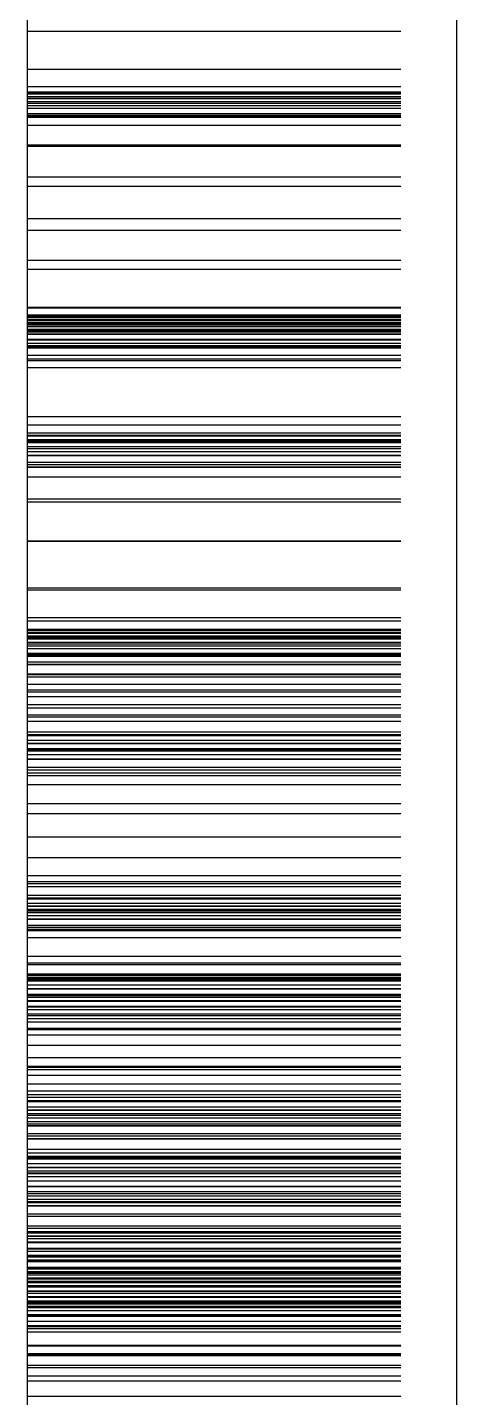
# Model space of a CAD drawing. Extents: x -49 to 4846, y -968 to 1090.
# Drawn here: x 4758.57 to 4768.57, y -882.91 to -850.98 of the extents above; entities that cross this region are included whole.
import ezdxf

# ---------------------------------------------------------------- set-up
doc = ezdxf.new("R2010")
doc.units = 0
doc.linetypes.add('DASHED', pattern=[11.05, 8.7, -2.35])
doc.linetypes.add('DOT', pattern=[2.2, 1.1, -1.1])
doc.layers.get('0').update_dxf_attribs({"linetype": 'CONTINUOUS'})
doc.layers.add('INVISIBLE', color=6, linetype='DOT')

msp = doc.modelspace()

# ---------------------------------------------------------------- linework, layer by layer
at = {"color": 1}
for p, q in [((4768.573243, -638.699746), (4768.573243, -947.0919)), ((4758.573243, -947.0919), (4758.573243, -792.895823))]:
    msp.add_line(p, q, dxfattribs=at)
at = {"layer": 'INVISIBLE', "linetype": 'DASHED'}
for p, q in [((4758.573243, -851.070138), (4768.573243, -851.070138)), ((4758.573243, -851.956715), (4768.573243, -851.956715)), ((4758.573243, -852.36122), (4768.573243, -852.36122)), ((4758.573243, -852.483445), (4768.573243, -852.483445)), ((4758.573243, -852.485101), (4768.573243, -852.485101)), ((4758.573243, -852.51783), (4768.573243, -852.51783)), ((4758.573243, -852.530308), (4768.573243, -852.530308)), ((4758.573243, -852.594375), (4768.573243, -852.594375)), ((4758.573243, -852.635494), (4768.573243, -852.635494)), ((4758.573243, -852.640361), (4768.573243, -852.640361)), ((4758.573243, -852.709308), (4768.573243, -852.709308)), ((4758.573243, -852.746087), (4768.573243, -852.746087)), ((4758.573243, -852.798794), (4768.573243, -852.798794)), ((4758.573243, -852.862665), (4768.573243, -852.862665)), ((4758.573243, -852.867559), (4768.573243, -852.867559)), ((4758.573243, -852.987632), (4768.573243, -852.987632)), ((4758.573243, -853.028687), (4768.573243, -853.028687)), ((4758.573243, -853.061873), (4768.573243, -853.061873)), ((4758.573243, -853.074101), (4768.573243, -853.074101)), ((4758.573243, -853.257375), (4768.573243, -853.257375)), ((4758.573243, -853.720882), (4768.573243, -853.720882)), ((4758.573243, -853.753226), (4768.573243, -853.753226)), ((4758.573243, -854.467415), (4768.573243, -854.467415)), ((4758.573243, -854.681958), (4768.573243, -854.681958)), ((4758.573243, -855.434244), (4768.573243, -855.434244)), ((4758.573243, -855.705829), (4768.573243, -855.705829)), ((4758.573243, -856.40582), (4768.573243, -856.40582)), ((4758.573243, -856.616421), (4768.573243, -856.616421)), ((4758.573243, -857.504615), (4768.573243, -857.504615)), ((4758.573243, -857.519042), (4768.573243, -857.519042)), ((4758.573243, -857.679902), (4768.573243, -857.679902)), ((4758.573243, -857.713918), (4768.573243, -857.713918)), ((4758.573243, -857.719276), (4768.573243, -857.719276)), ((4758.573243, -857.725324), (4768.573243, -857.725324)), ((4758.573243, -857.737308), (4768.573243, -857.737308)), ((4758.573243, -857.778636), (4768.573243, -857.778636)), ((4758.573243, -857.809377), (4768.573243, -857.809377)), ((4758.573243, -857.812872), (4768.573243, -857.812872)), ((4758.573243, -857.859615), (4768.573243, -857.859615)), ((4758.573243, -857.882719), (4768.573243, -857.882719)), ((4758.573243, -857.908072), (4768.573243, -857.908072)), ((4758.573243, -857.913959), (4768.573243, -857.913959)), ((4758.573243, -857.94926), (4768.573243, -857.94926)), ((4758.573243, -857.951862), (4768.573243, -857.951862)), ((4758.573243, -858.011608), (4768.573243, -858.011608)), ((4758.573243, -858.030428), (4768.573243, -858.030428)), ((4758.573243, -858.050402), (4768.573243, -858.050402)), ((4758.573243, -858.074089), (4768.573243, -858.074089)), ((4758.573243, -858.123133), (4768.573243, -858.123133)), ((4758.573243, -858.12975), (4768.573243, -858.12975)), ((4758.573243, -858.248484), (4768.573243, -858.248484)), ((4758.573243, -858.261138), (4768.573243, -858.261138)), ((4758.573243, -858.338112), (4768.573243, -858.338112)), ((4758.573243, -858.392401), (4768.573243, -858.392401)), ((4758.573243, -858.424664), (4768.573243, -858.424664)), ((4758.573243, -858.445999), (4768.573243, -858.445999)), ((4758.573243, -858.451965), (4768.573243, -858.451965)), ((4758.573243, -858.62134), (4768.573243, -858.62134)), ((4758.573243, -858.703365), (4768.573243, -858.703365)), ((4758.573243, -858.744604), (4768.573243, -858.744604)), ((4758.573243, -858.90944), (4768.573243, -858.90944)), ((4758.573243, -860.0476), (4768.573243, -860.0476)), ((4758.573243, -860.243147), (4768.573243, -860.243147)), ((4758.573243, -860.430586), (4768.573243, -860.430586)), ((4758.573243, -860.480173), (4768.573243, -860.480173)), ((4758.573243, -860.497906), (4768.573243, -860.497906)), ((4758.573243, -860.587481), (4768.573243, -860.587481)), ((4758.573243, -860.613928), (4768.573243, -860.613928)), ((4758.573243, -860.644001), (4768.573243, -860.644001)), ((4758.573243, -860.65065), (4768.573243, -860.65065)), ((4758.573243, -860.744075), (4768.573243, -860.744075)), ((4758.573243, -860.793399), (4768.573243, -860.793399)), ((4758.573243, -860.863562), (4768.573243, -860.863562)), ((4758.573243, -860.94787), (4768.573243, -860.94787)), ((4758.573243, -860.954301), (4768.573243, -860.954301)), ((4758.573243, -861.110943), (4768.573243, -861.110943)), ((4758.573243, -861.164052), (4768.573243, -861.164052)), ((4758.573243, -861.222564), (4768.573243, -861.222564)), ((4758.573243, -861.230402), (4768.573243, -861.230402)), ((4758.573243, -861.456492), (4768.573243, -861.456492)), ((4758.573243, -861.967274), (4768.573243, -861.967274)), ((4758.573243, -862.03525), (4768.573243, -862.03525)), ((4758.573243, -862.941947), (4768.573243, -862.941947)), ((4758.573243, -862.954061), (4768.573243, -862.954061)), ((4758.573243, -864.038366), (4768.573243, -864.038366)), ((4758.573243, -864.085309), (4768.573243, -864.085309)), ((4758.573243, -864.734772), (4768.573243, -864.734772)), ((4758.573243, -864.810807), (4768.573243, -864.810807)), ((4758.573243, -864.999956), (4768.573243, -864.999956)), ((4758.573243, -865.032461), (4768.573243, -865.032461)), ((4758.573243, -865.081722), (4768.573243, -865.081722)), ((4758.573243, -865.098505), (4768.573243, -865.098505)), ((4758.573243, -865.161287), (4768.573243, -865.161287)), ((4758.573243, -865.178556), (4768.573243, -865.178556)), ((4758.573243, -865.209898), (4768.573243, -865.209898)), ((4758.573243, -865.225884), (4768.573243, -865.225884)), ((4758.573243, -865.231318), (4768.573243, -865.231318)), ((4758.573243, -865.305081), (4768.573243, -865.305081)), ((4758.573243, -865.342295), (4768.573243, -865.342295)), ((4758.573243, -865.393446), (4768.573243, -865.393446)), ((4758.573243, -865.452453), (4768.573243, -865.452453)), ((4758.573243, -865.456854), (4768.573243, -865.456854)), ((4758.573243, -865.560073), (4768.573243, -865.560073)), ((4758.573243, -865.564986), (4768.573243, -865.564986)), ((4758.573243, -865.59349), (4768.573243, -865.59349)), ((4758.573243, -865.599709), (4768.573243, -865.599709)), ((4758.573243, -865.629473), (4768.573243, -865.629473)), ((4758.573243, -865.765505), (4768.573243, -865.765505)), ((4758.573243, -865.822551), (4768.573243, -865.822551)), ((4758.573243, -865.830347), (4768.573243, -865.830347)), ((4758.573243, -866.044505), (4768.573243, -866.044505)), ((4758.573243, -866.056007), (4768.573243, -866.056007)), ((4758.573243, -866.11497), (4768.573243, -866.11497)), ((4758.573243, -866.284852), (4768.573243, -866.284852)), ((4758.573243, -866.417834), (4768.573243, -866.417834)), ((4758.573243, -866.464624), (4768.573243, -866.464624)), ((4758.573243, -866.569326), (4768.573243, -866.569326)), ((4758.573243, -866.75774), (4768.573243, -866.75774)), ((4758.573243, -866.838638), (4768.573243, -866.838638)), ((4758.573243, -866.997745), (4768.573243, -866.997745)), ((4758.573243, -867.04402), (4768.573243, -867.04402)), ((4758.573243, -867.148388), (4768.573243, -867.148388)), ((4758.573243, -867.39285), (4768.573243, -867.39285)), ((4758.573243, -867.455472), (4768.573243, -867.455472)), ((4758.573243, -867.477684), (4768.573243, -867.477684)), ((4758.573243, -867.588853), (4768.573243, -867.588853)), ((4758.573243, -867.658303), (4768.573243, -867.658303)), ((4758.573243, -867.666444), (4768.573243, -867.666444)), ((4758.573243, -867.780264), (4768.573243, -867.780264)), ((4758.573243, -867.811329), (4768.573243, -867.811329)), ((4758.573243, -867.839977), (4768.573243, -867.839977)), ((4758.573243, -867.924529), (4768.573243, -867.924529)), ((4758.573243, -868.02559), (4768.573243, -868.02559)), ((4758.573243, -868.033277), (4768.573243, -868.033277)), ((4758.573243, -868.219643), (4768.573243, -868.219643)), ((4758.573243, -868.282484), (4768.573243, -868.282484)), ((4758.573243, -868.351536), (4768.573243, -868.351536)), ((4758.573243, -868.41284), (4768.573243, -868.41284)), ((4758.573243, -868.625893), (4768.573243, -868.625893)), ((4758.573243, -869.066012), (4768.573243, -869.066012)), ((4758.573243, -869.29461), (4768.573243, -869.29461)), ((4758.573243, -869.844813), (4768.573243, -869.844813)), ((4758.573243, -870.321844), (4768.573243, -870.321844)), ((4758.573243, -870.742771), (4768.573243, -870.742771)), ((4758.573243, -870.884847), (4768.573243, -870.884847)), ((4758.573243, -870.926258), (4768.573243, -870.926258)), ((4758.573243, -871.001193), (4768.573243, -871.001193)), ((4758.573243, -871.199019), (4768.573243, -871.199019)), ((4758.573243, -871.261371), (4768.573243, -871.261371)), ((4758.573243, -871.282798), (4768.573243, -871.282798)), ((4758.573243, -871.38609), (4768.573243, -871.38609)), ((4758.573243, -871.447937), (4768.573243, -871.447937)), ((4758.573243, -871.455073), (4768.573243, -871.455073)), ((4758.573243, -871.530381), (4768.573243, -871.530381)), ((4758.573243, -871.55263), (4768.573243, -871.55263)), ((4758.573243, -871.591767), (4768.573243, -871.591767)), ((4758.573243, -871.602328), (4768.573243, -871.602328)), ((4758.573243, -871.671155), (4768.573243, -871.671155)), ((4758.573243, -871.751289), (4768.573243, -871.751289)), ((4758.573243, -871.757298), (4768.573243, -871.757298)), ((4758.573243, -871.899477), (4768.573243, -871.899477)), ((4758.573243, -871.946032), (4768.573243, -871.946032)), ((4758.573243, -871.996451), (4768.573243, -871.996451)), ((4758.573243, -872.024304), (4768.573243, -872.024304)), ((4758.573243, -872.189839), (4768.573243, -872.189839)), ((4758.573243, -872.620141), (4768.573243, -872.620141)), ((4758.573243, -872.775152), (4768.573243, -872.775152)), ((4758.573243, -872.82022), (4768.573243, -872.82022)), ((4758.573243, -873.032207), (4768.573243, -873.032207)), ((4758.573243, -873.051178), (4768.573243, -873.051178)), ((4758.573243, -873.065952), (4768.573243, -873.065952)), ((4758.573243, -873.107904), (4768.573243, -873.107904)), ((4758.573243, -873.138872), (4768.573243, -873.138872)), ((4758.573243, -873.164593), (4768.573243, -873.164593)), ((4758.573243, -873.196718), (4768.573243, -873.196718)), ((4758.573243, -873.292498), (4768.573243, -873.292498)), ((4758.573243, -873.371841), (4768.573243, -873.371841)), ((4758.573243, -873.381737), (4768.573243, -873.381737)), ((4758.573243, -873.510359), (4768.573243, -873.510359)), ((4758.573243, -873.535112), (4768.573243, -873.535112)), ((4758.573243, -873.577851), (4768.573243, -873.577851)), ((4758.573243, -873.658548), (4768.573243, -873.658548)), ((4758.573243, -873.673097), (4768.573243, -873.673097)), ((4758.573243, -873.786494), (4768.573243, -873.786494)), ((4758.573243, -873.795102), (4768.573243, -873.795102)), ((4758.573243, -873.80211), (4768.573243, -873.80211)), ((4758.573243, -873.867463), (4768.573243, -873.867463)), ((4758.573243, -873.963676), (4768.573243, -873.963676)), ((4758.573243, -874.003046), (4768.573243, -874.003046)), ((4758.573243, -874.072873), (4768.573243, -874.072873)), ((4758.573243, -874.149448), (4768.573243, -874.149448)), ((4758.573243, -874.298932), (4768.573243, -874.298932)), ((4758.573243, -874.333723), (4768.573243, -874.333723)), ((4758.573243, -874.452244), (4768.573243, -874.452244)), ((4758.573243, -874.695694), (4768.573243, -874.695694)), ((4758.573243, -874.982194), (4768.573243, -874.982194)), ((4758.573243, -875.181691), (4768.573243, -875.181691)), ((4758.573243, -875.210076), (4768.573243, -875.210076)), ((4758.573243, -875.266033), (4768.573243, -875.266033)), ((4758.573243, -875.394235), (4768.573243, -875.394235)), ((4758.573243, -875.598121), (4768.573243, -875.598121)), ((4758.573243, -875.760424), (4768.573243, -875.760424)), ((4758.573243, -875.84384), (4768.573243, -875.84384)), ((4758.573243, -875.910067), (4768.573243, -875.910067)), ((4758.573243, -875.982786), (4768.573243, -875.982786)), ((4758.573243, -876.00792), (4768.573243, -876.00792)), ((4758.573243, -876.129938), (4768.573243, -876.129938)), ((4758.573243, -876.203601), (4768.573243, -876.203601)), ((4758.573243, -876.212127), (4768.573243, -876.212127)), ((4758.573243, -876.284568), (4768.573243, -876.284568)), ((4758.573243, -876.329215), (4768.573243, -876.329215)), ((4758.573243, -876.389225), (4768.573243, -876.389225)), ((4758.573243, -876.472719), (4768.573243, -876.472719)), ((4758.573243, -876.530529), (4768.573243, -876.530529)), ((4758.573243, -876.570479), (4768.573243, -876.570479)), ((4758.573243, -876.577833), (4768.573243, -876.577833)), ((4758.573243, -876.752759), (4768.573243, -876.752759)), ((4758.573243, -876.810417), (4768.573243, -876.810417)), ((4758.573243, -876.873067), (4768.573243, -876.873067)), ((4758.573243, -876.877522), (4768.573243, -876.877522)), ((4758.573243, -877.11536), (4768.573243, -877.11536)), ((4758.573243, -877.20195), (4768.573243, -877.20195)), ((4758.573243, -877.281982), (4768.573243, -877.281982)), ((4758.573243, -877.310088), (4768.573243, -877.310088)), ((4758.573243, -877.347464), (4768.573243, -877.347464)), ((4758.573243, -877.449137), (4768.573243, -877.449137)), ((4758.573243, -877.534908), (4768.573243, -877.534908)), ((4758.573243, -877.544915), (4768.573243, -877.544915)), ((4758.573243, -877.62555), (4768.573243, -877.62555)), ((4758.573243, -877.666655), (4768.573243, -877.666655)), ((4758.573243, -877.683928), (4768.573243, -877.683928)), ((4758.573243, -877.75625), (4768.573243, -877.75625)), ((4758.573243, -877.858027), (4768.573243, -877.858027)), ((4758.573243, -877.978804), (4768.573243, -877.978804)), ((4758.573243, -877.987956), (4768.573243, -877.987956)), ((4758.573243, -878.10687), (4768.573243, -878.10687)), ((4758.573243, -878.148417), (4768.573243, -878.148417)), ((4758.573243, -878.20839), (4768.573243, -878.20839)), ((4758.573243, -878.282152), (4768.573243, -878.282152)), ((4758.573243, -878.335601), (4768.573243, -878.335601)), ((4758.573243, -878.362902), (4768.573243, -878.362902)), ((4758.573243, -878.432784), (4768.573243, -878.432784)), ((4758.573243, -878.435678), (4768.573243, -878.435678)), ((4758.573243, -878.622213), (4768.573243, -878.622213)), ((4758.573243, -878.680903), (4768.573243, -878.680903)), ((4758.573243, -878.904178), (4768.573243, -878.904178)), ((4758.573243, -878.95971), (4768.573243, -878.95971)), ((4758.573243, -879.039617), (4768.573243, -879.039617)), ((4758.573243, -879.06736), (4768.573243, -879.06736)), ((4758.573243, -879.141122), (4768.573243, -879.141122)), ((4758.573243, -879.143367), (4768.573243, -879.143367)), ((4758.573243, -879.145823), (4768.573243, -879.145823)), ((4758.573243, -879.202772), (4768.573243, -879.202772)), ((4758.573243, -879.276204), (4768.573243, -879.276204)), ((4758.573243, -879.277203), (4768.573243, -879.277203)), ((4758.573243, -879.285031), (4768.573243, -879.285031)), ((4758.573243, -879.294575), (4768.573243, -879.294575)), ((4758.573243, -879.426077), (4768.573243, -879.426077)), ((4758.573243, -879.439201), (4768.573243, -879.439201)), ((4758.573243, -879.493777), (4768.573243, -879.493777)), ((4758.573243, -879.588289), (4768.573243, -879.588289)), ((4758.573243, -879.620083), (4768.573243, -879.620083)), ((4758.573243, -879.624736), (4768.573243, -879.624736)), ((4758.573243, -879.699401), (4768.573243, -879.699401)), ((4758.573243, -879.703728), (4768.573243, -879.703728)), ((4758.573243, -879.707778), (4768.573243, -879.707778)), ((4758.573243, -879.73299), (4768.573243, -879.73299)), ((4758.573243, -879.866365), (4768.573243, -879.866365)), ((4758.573243, -879.877107), (4768.573243, -879.877107)), ((4758.573243, -879.907806), (4768.573243, -879.907806)), ((4758.573243, -879.965556), (4768.573243, -879.965556)), ((4758.573243, -879.974047), (4768.573243, -879.974047)), ((4758.573243, -879.975857), (4768.573243, -879.975857)), ((4758.573243, -880.009129), (4768.573243, -880.009129)), ((4758.573243, -880.046192), (4768.573243, -880.046192)), ((4758.573243, -880.118566), (4768.573243, -880.118566)), ((4758.573243, -880.14138), (4768.573243, -880.14138)), ((4758.573243, -880.192556), (4768.573243, -880.192556)), ((4758.573243, -880.214665), (4768.573243, -880.214665)), ((4758.573243, -880.225313), (4768.573243, -880.225313)), ((4758.573243, -880.296417), (4768.573243, -880.296417)), ((4758.573243, -880.298268), (4768.573243, -880.298268)), ((4758.573243, -880.326798), (4768.573243, -880.326798)), ((4758.573243, -880.327407), (4768.573243, -880.327407)), ((4758.573243, -880.419296), (4768.573243, -880.419296)), ((4758.573243, -880.428591), (4768.573243, -880.428591)), ((4758.573243, -880.470294), (4768.573243, -880.470294)), ((4758.573243, -880.548805), (4768.573243, -880.548805)), ((4758.573243, -880.557555), (4768.573243, -880.557555)), ((4758.573243, -880.562388), (4768.573243, -880.562388)), ((4758.573243, -880.567699), (4768.573243, -880.567699)), ((4758.573243, -880.569519), (4768.573243, -880.569519)), ((4758.573243, -880.651881), (4768.573243, -880.651881)), ((4758.573243, -880.674042), (4768.573243, -880.674042)), ((4758.573243, -880.707867), (4768.573243, -880.707867)), ((4758.573243, -880.726354), (4768.573243, -880.726354)), ((4758.573243, -880.780297), (4768.573243, -880.780297)), ((4758.573243, -880.807751), (4768.573243, -880.807751)), ((4758.573243, -880.875816), (4768.573243, -880.875816)), ((4758.573243, -880.879123), (4768.573243, -880.879123)), ((4758.573243, -880.881697), (4768.573243, -880.881697)), ((4758.573243, -880.974993), (4768.573243, -880.974993)), ((4758.573243, -881.001305), (4768.573243, -881.001305)), ((4758.573243, -881.01034), (4768.573243, -881.01034)), ((4758.573243, -881.127059), (4768.573243, -881.127059)), ((4758.573243, -881.226728), (4768.573243, -881.226728)), ((4758.573243, -881.247545), (4768.573243, -881.247545)), ((4758.573243, -881.298656), (4768.573243, -881.298656)), ((4758.573243, -881.377142), (4768.573243, -881.377142)), ((4758.573243, -881.6838), (4768.573243, -881.6838)), ((4758.573243, -881.701363), (4768.573243, -881.701363)), ((4758.573243, -881.881066), (4768.573243, -881.881066)), ((4758.573243, -881.89719), (4768.573243, -881.89719)), ((4758.573243, -881.922954), (4768.573243, -881.922954)), ((4758.573243, -882.15423), (4768.573243, -882.15423)), ((4758.573243, -882.207797), (4768.573243, -882.207797)), ((4758.573243, -882.400565), (4768.573243, -882.400565)), ((4758.573243, -882.520451), (4768.573243, -882.520451)), ((4758.573243, -882.870726), (4768.573243, -882.870726))]:
    msp.add_line(p, q, dxfattribs=at)

doc.saveas('drawing.dxf')
